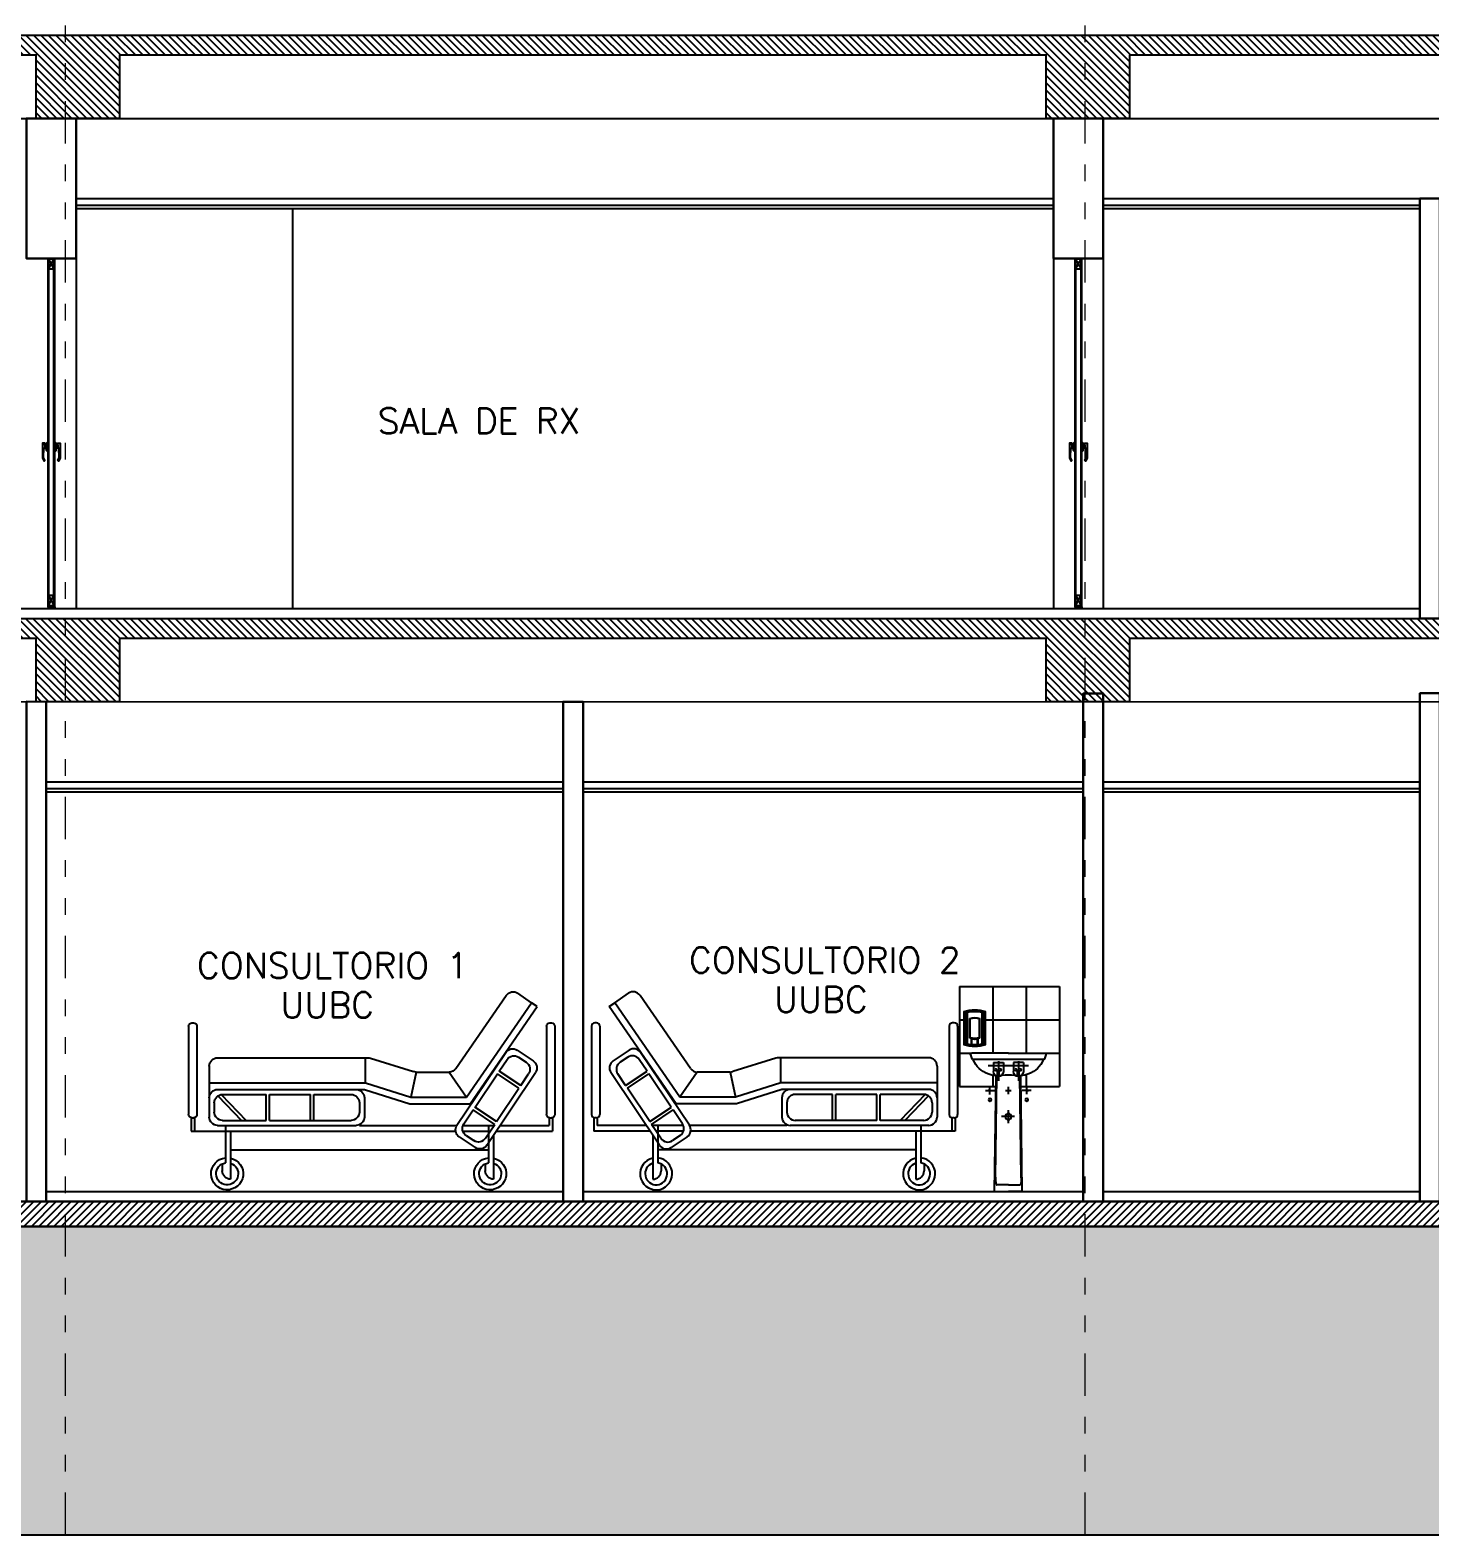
# Model space of a CAD drawing. Header units: millimetres. Extents: x 2056 to 4470, y 1400 to 3101.
# Drawn here: x 2169.5 to 2177.9, y 1469.62 to 1478.65 of the extents above; entities that cross this region are included whole.
import ezdxf
from ezdxf.enums import TextEntityAlignment as Align

# ---------------------------------------------------------------- set-up
doc = ezdxf.new("R2010")
doc.units = ezdxf.units.MM
doc.linetypes.add('DIVIDE', pattern=[31.75, 12.7, -6.35, 0, -6.35, 0, -6.35])
for name, color, linetype in [('A-252', 252, 'Continuous'), ('A-ANNO-TEXT', 190, 'Continuous'), ('A-FURN-FIXD', 8, 'Continuous'), ('A-GRID-COLS', 75, 'DIVIDE'), ('A-PLAN-1', 5, 'Continuous'), ('A-PLAN-2', 4, 'Continuous'), ('A-PLAN-3', 3, 'Continuous'), ('A-PLAN-4', 2, 'Continuous'), ('A-PLAN-5', 1, 'Continuous'), ('A-PLAN-6', 9, 'Continuous')]:
    doc.layers.add(name, color=color, linetype=linetype)
doc.layers.add('A-WALL', color=16, linetype='Continuous', lineweight=30)
doc.styles.add('ROMANS', font='romans')

# ---------------------------------------------------------------- blocks, each defined once
blk = doc.blocks.new('CAMUCI')
for p, q in [((-26.7581, -8.8961), (-26.6757, -8.8393)), ((-26.791, -8.9188), (-26.7581, -8.8961)), ((-26.3888, -9.502), (-26.791, -8.9188)), ((-26.3678, -9.462), (-26.7581, -8.8961)), ((-26.3039, -9.2904), (-26.6062, -8.8521)), ((-26.8676, -9.0165), (-26.8776, -9.0165)), ((-24.72, -9.0165), (-24.73, -9.0165)), ((-26.8976, -9.0365), (-26.8976, -9.5665)), ((-26.8476, -9.0365), (-26.8476, -9.5665)), ((-24.75, -9.0365), (-24.75, -9.5665)), ((-24.7, -9.0365), (-24.7, -9.5665)), ((-26.672, -9.1813), (-26.768, -9.2456)), ((-26.3101, -9.6315), (-26.6026, -9.195)), ((-26.6802, -9.2229), (-26.7263, -9.2538)), ((-26.5642, -9.3062), (-26.6108, -9.2366)), ((-25.791, -9.2288), (-26.0498, -9.3098)), ((-24.8738, -9.2265), (-25.7761, -9.2265)), ((-25.7608, -9.3765), (-25.7608, -9.2265)), ((-24.8238, -9.2765), (-24.8238, -9.5821)), ((-26.4891, -9.7515), (-26.7817, -9.3149)), ((-26.6934, -9.3928), (-26.7401, -9.3232)), ((-26.6934, -9.3928), (-26.5642, -9.3062)), ((-26.6823, -9.4094), (-26.5531, -9.3228)), ((-26.4191, -9.5228), (-26.5531, -9.3228)), ((-26.2628, -9.312), (-26.3678, -9.462)), ((-26.0648, -9.312), (-26.2628, -9.312)), ((-26.0658, -9.312), (-26.0342, -9.462)), ((-25.7608, -9.3765), (-26.0342, -9.462)), ((-24.8238, -9.3765), (-25.7608, -9.3765)), ((-26.5471, -9.6086), (-26.6811, -9.4086)), ((-26.0342, -9.462), (-26.3678, -9.462)), ((-25.7547, -9.4165), (-26.0281, -9.502)), ((-24.8738, -9.4165), (-25.7547, -9.4165)), ((-25.7547, -9.4665), (-25.7547, -9.5821)), ((-25.4519, -9.4465), (-25.6747, -9.4465)), ((-25.4519, -9.6021), (-25.4519, -9.4465)), ((-25.1859, -9.4465), (-25.4319, -9.4465)), ((-25.4319, -9.6021), (-25.4319, -9.4465)), ((-25.1859, -9.6021), (-25.1859, -9.4465)), ((-24.9038, -9.4465), (-25.1659, -9.4465)), ((-25.1659, -9.6021), (-25.1659, -9.4465)), ((-24.8953, -9.4473), (-25.0451, -9.6021)), ((-24.8753, -9.4554), (-25.0173, -9.6021)), ((-24.8655, -9.4165), (-24.8661, -9.4171)), ((-26.5471, -9.6086), (-26.4179, -9.522)), ((-26.5371, -9.626), (-26.4068, -9.5386)), ((-26.3517, -9.6233), (-26.4079, -9.5394)), ((-26.0281, -9.502), (-26.3888, -9.502)), ((-25.7247, -9.4965), (-25.7247, -9.5521)), ((-24.8538, -9.4965), (-24.8538, -9.5521)), ((-26.8826, -9.5859), (-26.8826, -9.6665)), ((-26.8676, -9.5865), (-26.8776, -9.5865)), ((-26.8626, -9.5859), (-26.8626, -9.6321)), ((-26.5692, -9.6321), (-26.8626, -9.6321)), ((-26.4809, -9.7099), (-26.5371, -9.626)), ((-26.347, -9.6321), (-26.533, -9.6321)), ((-26.5302, -9.6321), (-26.5302, -9.6363)), ((-26.4988, -9.6321), (-26.4988, -9.8571)), ((-25.7247, -9.6321), (-26.3097, -9.6321)), ((-24.8738, -9.6321), (-25.7047, -9.6321)), ((-25.1859, -9.6021), (-25.6747, -9.6021)), ((-25.3093, -9.6021), (-25.4319, -9.6021)), ((-24.9038, -9.6021), (-25.1659, -9.6021)), ((-24.9204, -9.6321), (-24.9204, -9.8571)), ((-24.735, -9.5859), (-24.735, -9.6665)), ((-24.72, -9.5865), (-24.73, -9.5865)), ((-24.715, -9.5859), (-24.715, -9.6665)), ((-26.5461, -9.6665), (-26.8826, -9.6665)), ((-26.5302, -9.6902), (-26.5302, -9.955)), ((-26.3457, -9.6665), (-26.5099, -9.6665)), ((-26.3238, -9.7009), (-26.4197, -9.7652)), ((-26.3654, -9.6927), (-26.4115, -9.7236)), ((-24.715, -9.6665), (-26.3021, -9.6665)), ((-24.9518, -9.6665), (-24.9518, -9.955)), ((-24.9518, -9.7782), (-26.4988, -9.7782)), ((-26.4802, -9.863), (-26.4802, -9.905)), ((-24.9018, -9.863), (-24.9018, -9.905))]:
    blk.add_line(p, q)
for centre, radius, start, end in [((-26.6474, -8.8805), 0.05, 34.58785, 124.58785), ((-26.8776, -9.0365), 0.02, 90, 180), ((-26.8676, -9.0365), 0.02, 0, 90), ((-24.73, -9.0365), 0.02, 90, 180), ((-24.72, -9.0365), 0.02, 0, 90), ((-26.6442, -9.2228), 0.05, 33.82723, 123.82723), ((-26.7401, -9.2871), 0.05, 123.82723, 213.82723), ((-26.6985, -9.2953), 0.05, 123.82723, 213.82723), ((-26.6524, -9.2644), 0.05, 33.82723, 123.82723), ((-26.2628, -9.262), 0.05, 214.58785, 270), ((-25.7761, -9.2765), 0.05, 90, 107.36687), ((-24.8738, -9.2765), 0.05, 0, 90), ((-26.0648, -9.262), 0.05, 270, 287.36687), ((-25.7047, -9.4665), 0.05, 90, 180), ((-25.6747, -9.4965), 0.05, 90, 180), ((-24.9038, -9.4965), 0.05, 0, 90), ((-24.8738, -9.4665), 0.05, 0, 90), ((-26.8776, -9.5665), 0.02, 180, 270), ((-26.8676, -9.5665), 0.02, 270, 0), ((-25.6747, -9.5521), 0.05, 180, 270), ((-24.9038, -9.5521), 0.05, 270, 0), ((-24.73, -9.5665), 0.02, 180, 270), ((-24.72, -9.5665), 0.02, 270, 0), ((-26.3932, -9.6511), 0.05, 303.82723, 33.82723), ((-26.3516, -9.6594), 0.05, 303.82723, 33.82723), ((-25.7047, -9.5821), 0.05, 180, 270), ((-24.8738, -9.5821), 0.05, 270, 0), ((-26.4476, -9.7237), 0.05, 213.82723, 303.82723), ((-26.4394, -9.6821), 0.05, 213.82723, 303.82723), ((-26.5094, -9.9226), 0.0963, 102.47999, 83.69), ((-24.931, -9.9226), 0.0963, 102.47999, 83.69), ((-26.5094, -9.9226), 0.0663, 108.28917, 80.81601), ((-26.5302, -9.905), 0.05, 270, 0), ((-24.931, -9.9226), 0.0663, 108.28917, 80.81601), ((-24.9518, -9.905), 0.05, 270, 0)]:
    blk.add_arc(centre, radius, start, end)
blk = doc.blocks.new('baño con pedestal')
for p, q in [((-154.3742, -81.4874), (-154.3666, -81.5106)), ((-154.1474, -81.4773), (-154.3666, -81.477)), ((-154.3624, -81.5146), (-153.9337, -81.5146)), ((-154.2387, -81.5331), (-154.1787, -81.5331)), ((-154.2387, -81.5331), (-154.2387, -81.5881)), ((-154.2387, -81.5331), (-154.1787, -81.5331)), ((-154.2387, -81.5331), (-154.2387, -81.5881)), ((-154.2087, -81.5244), (-154.2087, -81.643)), ((-154.2087, -81.5244), (-154.2087, -81.643)), ((-154.1787, -81.5331), (-154.1787, -81.5881)), ((-154.1787, -81.5331), (-154.1787, -81.5881)), ((-154.1487, -81.4773), (-153.9295, -81.477)), ((-154.1187, -81.5331), (-154.1187, -81.5881)), ((-154.0587, -81.5331), (-154.1187, -81.5331)), ((-154.1187, -81.5331), (-154.1187, -81.5881)), ((-154.0587, -81.5331), (-154.1187, -81.5331)), ((-154.0887, -81.5251), (-154.0887, -81.643)), ((-154.0887, -81.5251), (-154.0887, -81.643)), ((-154.0587, -81.5331), (-154.0587, -81.5881)), ((-154.0587, -81.5331), (-154.0587, -81.5881)), ((-153.9219, -81.4874), (-153.9295, -81.5106)), ((-154.2692, -81.5531), (-154.0282, -81.5531)), ((-154.2321, -82.308), (-154.2228, -81.6139)), ((-154.2262, -82.2246), (-154.218, -81.6131)), ((-154.2137, -81.6094), (-154.2137, -81.5881)), ((-154.2137, -81.6094), (-154.2137, -81.5881)), ((-154.2037, -81.6094), (-154.2037, -81.5881)), ((-154.2037, -81.6094), (-154.2037, -81.5881)), ((-154.0937, -81.6094), (-154.0937, -81.5881)), ((-154.0937, -81.6094), (-154.0937, -81.5881)), ((-154.0837, -81.6094), (-154.0837, -81.5881)), ((-154.0837, -81.6094), (-154.0837, -81.5881)), ((-154.0712, -82.2246), (-154.0794, -81.6131)), ((-154.0653, -82.308), (-154.0746, -81.6139)), ((-154.2849, -81.7021), (-154.2313, -81.7021)), ((-154.2639, -81.7021), (-154.2689, -81.7021)), ((-154.2589, -81.7237), (-154.2589, -81.68)), ((-154.1322, -81.7021), (-154.1665, -81.7021)), ((-154.1537, -81.7021), (-154.1587, -81.7021)), ((-154.1487, -81.7237), (-154.1487, -81.68)), ((-154.0109, -81.7021), (-154.0661, -81.7021)), ((-154.0385, -81.7255), (-154.0385, -81.68)), ((-154.0335, -81.7021), (-154.0285, -81.7021)), ((-154.1847, -81.858), (-154.1074, -81.858)), ((-154.1487, -81.8966), (-154.1487, -81.8193)), ((-154.2262, -82.2208), (-154.2263, -82.2249)), ((-154.2263, -82.2249), (-154.2262, -82.229)), ((-154.2262, -82.229), (-154.2262, -82.2331)), ((-154.2262, -82.2331), (-154.226, -82.237)), ((-154.226, -82.237), (-154.2258, -82.2408)), ((-154.2258, -82.2408), (-154.2255, -82.2445)), ((-154.2255, -82.2445), (-154.2252, -82.248)), ((-154.2252, -82.248), (-154.2248, -82.2512)), ((-154.2248, -82.2512), (-154.2244, -82.2543)), ((-154.2244, -82.2543), (-154.2239, -82.2571)), ((-154.2239, -82.2571), (-154.2234, -82.2596)), ((-154.2234, -82.2596), (-154.2228, -82.2618)), ((-154.2228, -82.2618), (-154.2222, -82.2637)), ((-154.2321, -82.308), (-154.1487, -82.308)), ((-154.2222, -82.2637), (-154.2215, -82.2653)), ((-154.2215, -82.2653), (-154.2208, -82.2665)), ((-154.2208, -82.2665), (-154.2201, -82.2674)), ((-154.2201, -82.2674), (-154.2194, -82.2679)), ((-154.2194, -82.2679), (-154.2186, -82.2681)), ((-154.1487, -82.2681), (-154.2187, -82.2681)), ((-154.1487, -82.2681), (-154.0787, -82.2681)), ((-154.0653, -82.308), (-154.1487, -82.308))]:
    blk.add_line(p, q)
at = {"extrusion": (0, 0, -1)}
for p, q in [((-154.0746, -82.2618), (-154.0753, -82.2637)), ((-154.0741, -82.2596), (-154.0746, -82.2618)), ((-154.0735, -82.2571), (-154.0741, -82.2596)), ((-154.073, -82.2543), (-154.0735, -82.2571)), ((-154.0726, -82.2512), (-154.073, -82.2543)), ((-154.0722, -82.248), (-154.0726, -82.2512)), ((-154.0719, -82.2445), (-154.0722, -82.248)), ((-154.0716, -82.2408), (-154.0719, -82.2445)), ((-154.0714, -82.237), (-154.0716, -82.2408)), ((-154.0713, -82.2331), (-154.0714, -82.237)), ((-154.0712, -82.229), (-154.0713, -82.2331)), ((-154.0712, -82.2208), (-154.0712, -82.2249)), ((-154.0712, -82.2249), (-154.0712, -82.229)), ((-154.078, -82.2679), (-154.0788, -82.2681)), ((-154.0773, -82.2674), (-154.078, -82.2679)), ((-154.0766, -82.2665), (-154.0773, -82.2674)), ((-154.0759, -82.2653), (-154.0766, -82.2665)), ((-154.0753, -82.2637), (-154.0759, -82.2653))]:
    blk.add_line(p, q, dxfattribs=at)
for centre, radius in [((-154.2227, -81.5771), 0.005), ((-154.2227, -81.5771), 0.005), ((-154.1947, -81.5771), 0.005), ((-154.1947, -81.5771), 0.005), ((-154.1027, -81.5771), 0.005), ((-154.1027, -81.5771), 0.005), ((-154.0747, -81.5771), 0.005), ((-154.0747, -81.5771), 0.005), ((-154.2589, -81.758), 0.0085), ((-154.0385, -81.758), 0.0085), ((-154.1487, -81.858), 0.019)]:
    blk.add_circle(centre, radius)
for centre, radius, start, end in [((-154.3666, -81.4849), 0.008, 83.91273, 198), ((-154.3608, -81.5087), 0.00616, 198, 254.3062), ((-154.3641, -81.5206), 0.00616, 23.6724, 74.3062), ((-154.2174, -81.4563), 0.154, 203.6724, 249.64166), ((-154.0787, -81.4563), 0.154, 290.35834, 336.3276), ((-153.932, -81.5206), 0.00616, 105.6938, 156.3276), ((-153.9353, -81.5087), 0.00616, 285.6938, 342), ((-153.9295, -81.4849), 0.008, 342, 96.08727), ((-154.1715, -81.3325), 0.286, 249.64166, 259.69037), ((-154.2087, -81.5881), 0.03, 180, 0), ((-154.2087, -81.5881), 0.03, 180, 0), ((-154.1487, -82.0097), 0.4026, 79.41248, 100.58752), ((-154.2087, -81.5881), 0.005, 0, 180), ((-154.2087, -81.5881), 0.005, 0, 180), ((-154.2087, -81.6094), 0.005, 180, 0), ((-154.2087, -81.6094), 0.005, 180, 0), ((-154.0887, -81.5881), 0.03, 180, 0), ((-154.0887, -81.5881), 0.03, 180, 0), ((-154.0887, -81.5881), 0.005, 0, 180), ((-154.0887, -81.5881), 0.005, 0, 180), ((-154.0887, -81.6094), 0.005, 180, 0), ((-154.0887, -81.6094), 0.005, 180, 0), ((-154.1246, -81.3325), 0.286, 280.04222, 290.35834), ((-154.2589, -81.7021), 0.0025, 0, 180), ((-154.2589, -81.7021), 0.0025, 180, 0), ((-154.1487, -81.7021), 0.0025, 0, 180), ((-154.1487, -81.7021), 0.0025, 180, 0), ((-154.0385, -81.7021), 0.0025, 0, 180), ((-154.0385, -81.7021), 0.0025, 180, 0)]:
    blk.add_arc(centre, radius, start, end)
blk = doc.blocks.new('dispensador jabon Ref 7-aa-70 frente')
at = {"layer": 'A-FURN-FIXD'}
for p, q in [((-172.4277, -78.1712), (-172.4277, -77.9712)), ((-172.4252, -78.172), (-172.4252, -77.9704)), ((-172.4252, -78.172), (-172.4252, -77.9833)), ((-172.4227, -78.1727), (-172.4227, -77.9697)), ((-172.4227, -78.1727), (-172.4227, -77.9833)), ((-172.4177, -78.1741), (-172.4177, -77.9683)), ((-172.4177, -78.1741), (-172.4177, -77.9833)), ((-172.4077, -78.1764), (-172.4077, -77.9659)), ((-172.3927, -78.13), (-172.3927, -78.0123)), ((-172.3907, -78.1286), (-172.3907, -78.0138)), ((-172.3347, -78.1286), (-172.3347, -78.0138)), ((-172.3327, -78.13), (-172.3327, -78.0123)), ((-172.3177, -77.9659), (-172.3177, -78.1764)), ((-172.3077, -78.1741), (-172.3077, -77.9683)), ((-172.3027, -78.1727), (-172.3027, -77.9697)), ((-172.3002, -78.172), (-172.3002, -77.9704)), ((-172.2977, -77.9712), (-172.2977, -78.1712)), ((-172.3827, -78.1803), (-172.3827, -78.1328)), ((-172.3797, -78.1365), (-172.3827, -78.1328)), ((-172.3797, -78.1803), (-172.3797, -78.1365)), ((-172.3457, -78.1365), (-172.3427, -78.1328)), ((-172.3457, -78.1803), (-172.3457, -78.1365)), ((-172.3427, -78.1803), (-172.3427, -78.1328))]:
    blk.add_line(p, q, dxfattribs=at)
for centre, radius, start, end in [((-172.3627, -78.1774), 0.2162, 72.50768, 107.49232), ((-172.3627, -78.1874), 0.2162, 72.50768, 107.49232), ((-172.3627, -78.0998), 0.0925, 71.07536, 108.92464), ((-172.3627, -78.0998), 0.0905, 71.97739, 108.02261), ((-172.3627, -77.9549), 0.2162, 252.50768, 287.49232), ((-172.3627, -77.9649), 0.2162, 252.50768, 287.49232), ((-172.3627, -78.0425), 0.0925, 251.07536, 288.92464), ((-172.3627, -78.0425), 0.0905, 251.97739, 288.02261), ((-172.3627, -78.0425), 0.0955, 259.7461, 280.2539)]:
    blk.add_arc(centre, radius, start, end, dxfattribs=at)
blk = doc.blocks.new('lavamanos')
for p, q in [((-0.2934, 1.231), (0.3066, 1.231)), ((-0.2934, 1.231), (-0.2934, 1.0902)), ((-0.0934, 1.231), (-0.0934, 0.8308)), ((0.1066, 1.231), (0.1066, 0.8309)), ((0.3066, 1.231), (0.3066, 0.631)), ((-0.2934, 1.0902), (-0.2934, 0.631)), ((-0.2934, 1.031), (-0.2664, 1.031)), ((-0.1364, 1.031), (0.3066, 1.031)), ((-0.2934, 0.831), (-0.2183, 0.831)), ((0.2187, 0.831), (0.3066, 0.831)), ((-0.0934, 0.698), (-0.0934, 0.631)), ((0.1066, 0.702), (0.1066, 0.631)), ((-0.2934, 0.631), (-0.075, 0.631)), ((0.075, 0.631), (0.3066, 0.631))]:
    blk.add_line(p, q)
at = {"xscale": -1}
for name, p in [('dispensador jabon Ref 7-aa-70 frente', (-172.5641, 79.0518, 0.148)), ('baño con pedestal', (-154.1487, 82.308))]:
    blk.add_blockref(name, p, dxfattribs=at)
blk = doc.blocks.new('PUERTA  Ma CT')
for p, q in [((0.1129, 2.035), (0.145, 2.095)), ((0.1129, 2.095), (0.145, 2.035)), ((0.145, 2.035), (0.1129, 2.035)), ((0.1129, 0.015), (0.145, 0.08)), ((0.1129, 0.08), (0.145, 0.015)), ((0.15, 0.01), (0.15, 0))]:
    blk.add_line(p, q)
for points in [[(0.15, 2.1), (0.1079, 2.1), (0.1079, 0.01), (0.15, 0.01)], [(0.145, 2.095), (0.1129, 2.095), (0.1129, 0.015), (0.145, 0.015)], [(0.1129, 0.08), (0.145, 0.08), (0.145, 0.015), (0.1129, 0.015)]]:
    blk.add_lwpolyline(points, close=True)
for points in [[(0.1079, 0.9401), (0.1004, 0.9481), (0.1004, 0.9922), (0.1079, 1.0002)], [(0.15, 0.9401), (0.1574, 0.9481), (0.1574, 0.9922), (0.15, 1.0002)], [(0.0894, 0.9793), (0.0894, 0.9922), (0.0759, 0.9922), (0.0759, 0.9016), (0.0858, 0.8839), (0.0905, 0.8881), (0.0827, 0.9052), (0.0848, 0.9613), (0.0894, 0.9613)], [(0.1004, 0.9793), (0.0894, 0.9793), (0.0894, 0.9611), (0.1004, 0.9611)], [(0.1574, 0.9793), (0.1684, 0.9793), (0.1684, 0.9611), (0.1574, 0.9611)], [(0.1684, 0.9793), (0.1684, 0.9922), (0.1819, 0.9922), (0.1819, 0.9016), (0.1721, 0.8839), (0.1674, 0.8881), (0.1752, 0.9052), (0.1731, 0.9613), (0.1684, 0.9613)]]:
    blk.add_lwpolyline(points)
blk = doc.blocks.new('placa-cte')
at = {"layer": 'A-PLAN-5'}
h = blk.add_hatch(dxfattribs=at)
h.set_pattern_fill('ANSI31', color=256, scale=0.01, angle=90, style=0)
h.set_pattern_definition([(135, (-989183.659403, -1733165.448907), (-0.02245064030267, -0.02245064030267), [])])
h.paths.add_polyline_path([(0, 0.5), (21.1484, 0.5), (21.1485, -0.0001), (20.6484, -0.0001), (20.6484, 0.3799), (14.4728, 0.3799), (14.4728, 0), (13.9728, 0), (13.9728, 0.3799), (8.4106, 0.3799), (8.4106, 0), (7.9106, 0), (7.9106, 0.3799), (1.9078, 0.3799), (1.9078, 0), (1.4078, 0), (1.4078, 0.3799), (0.1983, 0.3799), (0.1983, 0.0001), (0, 0.0001)])
at = {"layer": 'A-PLAN-1', "elevation": 0.2289}
blk.add_lwpolyline([(0, 0.5), (21.1484, 0.5), (21.1485, -0.0001), (20.6484, -0.0001), (20.6484, 0.3799), (14.4728, 0.3799), (14.4728, 0), (13.9728, 0), (13.9728, 0.3799), (8.4106, 0.3799), (8.4106, 0), (7.9106, 0), (7.9106, 0.3799), (1.9078, 0.3799), (1.9078, 0), (1.4078, 0), (1.4078, 0.3799), (0.1983, 0.3799), (0.1983, 0.0001), (0, 0.0001), (0, 0.5)], close=True, dxfattribs=at)

msp = doc.modelspace()

# ---------------------------------------------------------------- hatches: boundary and pattern name
at = {"layer": 'A-PLAN-5'}
h = msp.add_hatch(dxfattribs=at)
h.set_pattern_fill('ANSI31', color=256, scale=0.01, style=0)
h.set_pattern_definition([(45, (-986882.03835, -1731690.825762), (-0.02245064030267, 0.02245064030267), [])])
h.paths.add_polyline_path([(2136.1935, 1471.6231), (2183.4388, 1471.6231), (2183.4388, 1471.4731), (2136.1935, 1471.4731)])
at = {"layer": 'A-PLAN-6'}
h = msp.add_hatch(dxfattribs=at)
h.set_pattern_fill('AR-PARQ1', color=256, scale=0.002, angle=45, style=0)
h.set_pattern_definition([(135, (-987022.03835, -1731690.82576), (-0.86210458762, 1e-15), [0.6096, -0.6096]), (135, (-987021.9665, -1731690.7539), (-0.86210458762, 1e-15), [0.6096, -0.6096]), (135, (-987021.89467, -1731690.6821), (-0.86210458762, 1e-15), [0.6096, -0.6096]), (135, (-987021.8228, -1731690.61024), (-0.86210458762, 1e-15), [0.6096, -0.6096]), (135, (-987021.751, -1731690.5384), (-0.86210458762, 1e-15), [0.6096, -0.6096]), (135, (-987021.67914, -1731690.46655), (-0.86210458762, 1e-15), [0.6096, -0.6096]), (135, (-987021.6073, -1731690.3947), (-0.86210458762, 1e-15), [0.6096, -0.6096]), (45, (-987022.4694, -1731690.3947), (0.86210458762, -1e-15), [0.6096, -0.6096]), (45, (-987022.54124, -1731690.32287), (0.86210458762, -1e-15), [0.6096, -0.6096]), (45, (-987022.6131, -1731690.251), (0.86210458762, -1e-15), [0.6096, -0.6096]), (45, (-987022.6849, -1731690.1792), (0.86210458762, -1e-15), [0.6096, -0.6096]), (45, (-987022.7568, -1731690.10734), (0.86210458762, -1e-15), [0.6096, -0.6096]), (45, (-987022.8286, -1731690.0355), (0.86210458762, -1e-15), [0.6096, -0.6096]), (45, (-987022.90045, -1731689.96366), (0.86210458762, -1e-15), [0.6096, -0.6096])])
h.paths.add_polyline_path([(2136.1935, 1471.4731), (2136.1935, 1469.6231), (2197.9874, 1469.6231), (2197.9874, 1471.4481), (2186.2003, 1471.4481), (2186.2003, 1471.6231), (2183.4388, 1471.6231), (2183.4388, 1471.4731)])

# ---------------------------------------------------------------- linework, layer by layer
at = {"layer": 'A-252'}
for points in [[(2169.7729, 1477.2831), (2169.7729, 1475.1831)], [(2175.6367, 1477.2831), (2175.6367, 1475.1831)], [(2175.9366, 1477.2831), (2175.9366, 1475.1831)]]:
    msp.add_lwpolyline(points, dxfattribs=at)
at = {"layer": 'A-GRID-COLS', "lineweight": 9, "ltscale": 0.02}
for points in [[(2169.7083, 1469.6231), (2169.7083, 1486.1841)], [(2175.8283, 1469.6231), (2175.8283, 1486.1841)]]:
    msp.add_lwpolyline(points, dxfattribs=at)
at = {"layer": 'A-PLAN-2'}
for points in [[(2167.573, 1475.1831), (2177.8366, 1475.1831)], [(2136.1935, 1471.4731), (2136.1935, 1469.6231), (2197.9874, 1469.6231), (2197.9874, 1471.4481), (2186.2003, 1471.4481), (2186.2003, 1471.6231), (2183.4388, 1471.6231), (2183.4388, 1471.4731), (2136.1935, 1471.4731)], [(2169.593, 1471.6831), (2172.6948, 1471.6831)], [(2172.8148, 1471.6831), (2175.8166, 1471.6831)], [(2175.9366, 1471.6831), (2177.8366, 1471.6831)]]:
    msp.add_lwpolyline(points, dxfattribs=at)
at = {"layer": 'A-PLAN-4'}
for points in [[(2169.7729, 1477.6431), (2175.6367, 1477.6431)], [(2169.7729, 1477.6031), (2175.6367, 1477.6031)], [(2169.7729, 1477.5831), (2175.6367, 1477.5831)], [(2175.9366, 1477.6431), (2177.8366, 1477.6431)], [(2175.9366, 1477.6031), (2177.8366, 1477.6031)], [(2175.9366, 1477.5831), (2177.8366, 1477.5831)], [(2169.593, 1474.1431), (2172.6948, 1474.1431)], [(2172.8148, 1474.1431), (2175.8166, 1474.1431)], [(2175.9366, 1474.1431), (2177.8366, 1474.1431)], [(2169.593, 1474.1031), (2172.6948, 1474.1031)], [(2169.593, 1474.0831), (2172.6948, 1474.0831)], [(2172.8148, 1474.1031), (2175.8166, 1474.1031)], [(2172.8148, 1474.0831), (2175.8166, 1474.0831)], [(2175.9366, 1474.1031), (2177.8366, 1474.1031)], [(2175.9366, 1474.0831), (2177.8366, 1474.0831)]]:
    msp.add_lwpolyline(points, dxfattribs=at)
at = {"layer": 'A-PLAN-5'}
msp.add_lwpolyline([(2171.0731, 1475.1831), (2171.0731, 1477.5831)], dxfattribs=at)
at = {"layer": 'A-PLAN-6', "elevation": 0.2289}
msp.add_lwpolyline([(2161.7411, 1478.1232), (2182.4282, 1478.1232)], dxfattribs=at)
at = {"layer": 'A-PLAN-6'}
for points in [[(2161.771, 1474.6232), (2182.2695, 1474.6231)], [(2163.283, 1474.6232), (2182.4282, 1474.6231)]]:
    msp.add_lwpolyline(points, dxfattribs=at)
at = {"layer": 'A-WALL'}
for points in [[(2169.7729, 1477.2831), (2169.473, 1477.2831), (2169.473, 1478.1232), (2169.7729, 1478.1232)], [(2175.9366, 1477.2831), (2175.6367, 1477.2831), (2175.6367, 1478.1231), (2175.9366, 1478.1231)], [(2177.9566, 1475.1231), (2177.8366, 1475.1231), (2177.8366, 1477.6431), (2177.9566, 1477.6431)], [(2169.593, 1471.6231), (2169.473, 1471.6231), (2169.473, 1474.6232), (2169.593, 1474.6231)], [(2172.8148, 1471.6231), (2172.6948, 1471.6231), (2172.6948, 1474.6231), (2172.8148, 1474.6231)], [(2175.9366, 1471.6231), (2175.8166, 1471.6231), (2175.8166, 1474.6731), (2175.9366, 1474.6731)], [(2177.9566, 1471.6231), (2177.8366, 1471.6231), (2177.8366, 1474.6732), (2177.9566, 1474.6732)], [(2136.1935, 1471.6231), (2183.4388, 1471.6231), (2183.4388, 1471.4731), (2136.1935, 1471.4731)]]:
    msp.add_lwpolyline(points, close=True, dxfattribs=at)
at = {"layer": 'A-WALL', "const_width": 0.01}
msp.add_lwpolyline([(2163.1333, 1471.6231), (2186.2003, 1471.6231)], dxfattribs=at)

# ---------------------------------------------------------------- block references
at = {"color": 4}
for p in [(2161.6211, 1478.1231), (2161.6211, 1474.6231)]:
    msp.add_blockref('placa-cte', p, dxfattribs=at)
at = {"layer": 'A-PLAN-3', "xscale": -1}
msp.add_blockref('CAMUCI', (2145.7472, 1481.7128), dxfattribs=at)
at = {"layer": 'A-PLAN-3'}
msp.add_blockref('CAMUCI', (2199.7624, 1481.7128), dxfattribs=at)
at = {"layer": 'A-PLAN-4'}
for p in [(2169.494, 1475.1831), (2175.6577, 1475.1831)]:
    msp.add_blockref('PUERTA  Ma CT', p, dxfattribs=at)
at = {"layer": 'A-PLAN-6'}
msp.add_blockref('lavamanos', (2175.3666, 1471.6831), dxfattribs=at)

# ---------------------------------------------------------------- texts
at = {"layer": 'A-ANNO-TEXT', "style": 'ROMANS'}
for s, p in [('SALA DE RX', (2172.1901, 1476.3079, 0)), ('CONSULTORIO 2', (2174.2649, 1473.0724)), ('CONSULTORIO 1', (2171.3115, 1473.0398)), ('UUBC', (2171.2788, 1472.8033)), ('UUBC', (2174.2415, 1472.8373))]:
    msp.add_text(s, height=0.15271, dxfattribs=at).set_placement(p, align=Align.MIDDLE)

doc.saveas('drawing.dxf')
